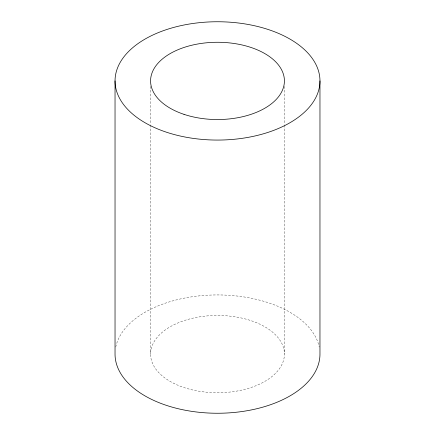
<?xml version="1.0" encoding="UTF-8"?>
<svg xmlns="http://www.w3.org/2000/svg" width="435" height="435" viewBox="0 0 435 435"><rect width="100%" height="100%" fill="white"/><g stroke="black" fill="none" stroke-linecap="round" stroke-linejoin="round"><path stroke-width="0.33" stroke-dasharray="2.17 1.63" d="M284.414 86.342L284.414 124.399M284.414 125.079L284.414 354.09A66.914 38.633 0 0 1 184.043 387.552A66.914 38.633 0 0 1 184.043 320.633A66.914 38.633 0 0 1 284.414 354.09M150.586 86.342L150.586 124.399M150.586 125.079L150.586 354.09M115.77 347.016A102.464 59.16 0 0 1 217.5 294.935A102.464 59.16 0 0 1 319.23 347.016"/><path stroke-width="0.65" d="M319.964 80.91A102.464 59.16 0 0 1 166.268 132.142A102.464 59.16 0 0 1 166.268 29.678A102.464 59.16 0 0 1 319.964 80.91L319.964 354.09A102.464 59.16 0 0 1 217.5 413.25A102.464 59.16 0 0 1 115.036 354.09L115.036 80.91M184.043 114.367A66.914 38.633 0 0 0 284.414 80.91A66.914 38.633 0 0 0 184.043 47.448A66.914 38.633 0 0 0 184.043 114.367"/></g></svg>
